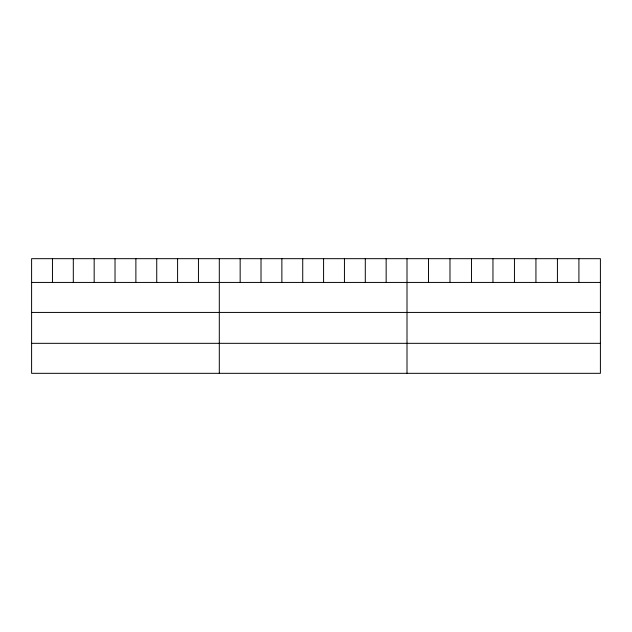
<?xml version="1.0" encoding="UTF-8"?>
<svg xmlns="http://www.w3.org/2000/svg" width="632" height="632" viewBox="0 0 632 632"><rect width="100%" height="100%" fill="white"/><g stroke="black" fill="none" stroke-linecap="round" stroke-linejoin="round"><path stroke-width="0.95" d="M600.4 282.433L600.4 373.322L31.6 373.322L31.6 258.678L600.4 258.678L600.4 282.433L31.6 282.433M31.6 312.429L600.4 312.429M31.6 343.326L600.4 343.326M578.912 258.678L578.912 282.433M557.424 258.678L557.424 282.433M535.936 258.678L535.936 282.433M514.448 258.678L514.448 282.433M492.96 258.678L492.96 282.433M471.472 258.678L471.472 282.433M449.984 258.678L449.984 282.433M428.496 258.678L428.496 282.433M407.008 258.678L407.008 373.322M386.152 258.678L386.152 282.433M365.296 258.678L365.296 282.433M344.44 258.678L344.44 282.433M323.584 258.678L323.584 282.433M302.728 258.678L302.728 282.433M281.872 258.678L281.872 282.433M261.016 258.678L261.016 282.433M240.16 258.678L240.16 282.433M219.304 258.678L219.304 373.322M198.448 258.678L198.448 282.433M177.592 258.678L177.592 282.433M156.736 258.678L156.736 282.433M135.88 258.678L135.88 282.433M115.024 258.678L115.024 282.433M94.168 258.678L94.168 282.433M73.312 258.678L73.312 282.433M52.456 258.678L52.456 282.433"/></g></svg>
